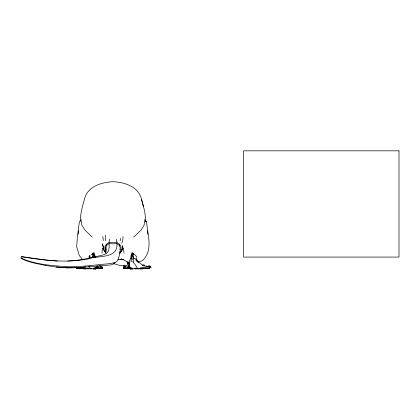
<?xml version="1.0" encoding="UTF-8"?>
<svg xmlns="http://www.w3.org/2000/svg" width="420" height="420" viewBox="0 0 420 420"><rect width="100%" height="100%" fill="white"/><g stroke="black" fill="none" stroke-linecap="round" stroke-linejoin="round"><path stroke-width="0.63" d="M147.761 234.36L147.168 230.696M131.355 259.571L131.334 256.358L132.29 254.121L133.208 253.843L134.741 254.672L135.975 256.037M106.05 252.452L105.147 250.031L104.953 246.309L106.255 244.351L109.148 242.219L112.98 242.666L116.812 242.219L119.711 244.351L121.007 246.309L120.818 250.031L119.689 253.055L121.795 250.588L121.811 249.38M133.76 262.017L133.25 256.589M95.067 257.476L95.099 256.163L94.054 252.651M145.299 221.309C145.934 214.011 143.546 206.918 141.703 199.962L141.593 199.621C138.884 186.627 124.677 182.228 112.98 181.713C101.288 182.228 87.077 186.627 84.367 199.621L84.263 199.962C82.42 206.918 80.031 214.011 80.666 221.309M136.826 256.1L136.421 261.34L135.55 258.657L133.591 258.337L132.993 255.654L132.185 254.567L132.736 252.504M96.458 266.978L97.377 267.298L97.377 266.317M82.73 268.233L82.709 268.663L83.837 268.832L87.329 268.191M140.532 268.233L145.703 268.616L145.724 268.212M119.921 250.031L120.094 246.839L119.238 245.411L116.897 243.474L112.98 243.899L109.064 243.474L106.722 245.432L105.871 246.86L106.04 250.031M105.404 235.09L105.21 238.345L105.871 240.77M128.63 267.062L127.885 266.768L123.989 267.682L124.052 266.658L125.732 266.317M116.897 243.474C118.419 259.25 97.325 255.229 87.927 259.019C65.909 263.156 43.449 260.374 21.583 256.673L21.074 257.271L21.021 258.185C28.387 262.595 37.285 263.566 45.528 265.508M132.463 259.718L132.017 258.846L132.206 256.016L132.673 254.184L133.208 253.843M109.148 242.219L109.363 239.216M119.91 251.139L119.689 254.184L118.886 257.056M128.882 265.319C128.735 262.652 129.37 259.928 131.355 257.995M123.07 236.471L122.729 240.644L121.732 243.39M132.993 269.152L130.483 269.173L130.567 268.149L128.053 268.685L126.882 268.149M101.976 253.271L102.443 247.926L105.892 253.312M124.178 268.107L123.307 268.532L123.37 267.939L123.989 267.682M92.967 269.152L95.482 269.173L95.781 268.254M89.764 257.665L89.99 256.037M92.531 257.712L92.715 256.589M123.307 268.49L123.496 267.577M131.224 267.64L131.119 268.254L132.374 268.212M125.244 265.235L125.055 266.128L119.453 265.34L113.568 263.597M132.993 255.654L133.544 253.139M92.495 257.801L92.967 255.654L93.781 254.567L93.224 252.504M121.795 250.588L122.903 245.606L121.999 248.246M130.93 258.783L130.867 256.163L131.906 252.651M78.797 230.696L78.199 234.36M100.228 266.317L101.913 266.658L102.659 267.682L102.659 268.532L101.845 267.766M118.834 257.145L118.12 259.975L116.245 262.059C110.014 264.359 103.126 263.875 96.621 264.957C87.161 265.96 77.684 266.847 68.156 266.747C52.279 265.792 35.8 264.5 21.021 258.185M129.586 267.556L128.714 265.96C127.192 267.451 129.528 267.13 131.119 268.254L130.609 267.466M139.976 268.532L149.536 268.343L150.344 266.936L150.875 267.766L149.278 267.257L150.512 267.278L150.833 267.787M97.377 267.236L97.718 266.065M120.094 240.77L120.75 238.345M128.609 265.786L128.693 265.167L129.203 265.041M150.875 267.766L150.407 266.364L149.132 266.831L143.341 265.808L137.571 261.209L136.952 259.55M128.452 261.901L126.882 265.766L125.055 266.128L123.522 265.193M97.377 267.298C97.97 266.154 98.012 267.257 97.251 265.96L96.374 267.556L94.841 268.254L93.587 268.212M119.238 245.411L119.711 244.351M87.691 268.511L87.496 268.873L89.628 268.769M96.485 267.404L96.611 266.065M89.754 266.532L88.583 268.574L76.939 268.406L76.43 268.343L76.109 267.661M150.045 267.278L149.536 268.343C147.021 268.522 144.58 268.291 142.107 268.322L145.703 268.616M97.057 267.041L96.799 267.619L96.374 267.556M129.927 262.4L129.286 263.424L129.481 267.404M120.073 253.312L123.522 247.926L123.989 253.271M143.661 268.086L143.257 268.663L142.128 268.832L137.377 268.574C136.269 265.786 134.426 263.671 132.694 261.403M88.347 268.448L87.496 268.873M90.925 255.055L93.014 253.822L93.671 254.121L94.631 256.358M95.356 267.466L94.841 268.254L94.736 267.64M90.778 268.023L90.373 268.49L89.36 268.427M123.496 268.574L124.115 267.766M114.996 262.626L113.936 263.828L110.917 264.915L78.409 267.703L67.578 267.829L56.091 266.999L45.129 265.382M81.37 219.56L79.406 221.76L77.406 236.387L76.681 246.734L79.343 255.633L82.808 259.76M128.672 267.341L129.139 266.915M123.412 268.574L123.837 268.128L124.903 268.107M90.29 269.068L91.009 268.385M133.655 237.132L140.999 230.171L144.107 225.188L144.532 220.694L146.554 221.76C147.578 234.691 153.547 250.488 142.38 260.678L138.296 262.054M134.951 268.385L135.676 269.068L136.763 268.469M150.833 266.831L150.176 266.107L148.512 266.065L148.108 266.385L146.171 266.086M95.97 267.298L95.503 267.488M123.858 266.999L124.604 266.469M143.85 268.553L144.406 268.17M148.643 266.406L149.111 266.086L149.662 266.553M102.485 268.49L102.401 267.724L98.081 266.768L97.335 267.062M99.078 268.149L97.907 268.685L95.398 268.149L95.482 269.173M87.134 268.406L85.559 269.047L82.709 268.663L82.304 268.086M100.06 268.254L99.572 268.448L96.101 267.577L98.374 267.85M131.334 256.358L132.206 256.016M91.775 268.427L90.373 268.49L93.734 268.427L96.673 267.682M80.236 268.212L80.262 268.616L85.433 268.233M149.856 267.661L140.553 267.488M130.457 267.488L129.99 267.298M127.586 267.85L129.397 267.404M101.677 268.128L100.721 268.49L96.736 267.619M80.262 268.616L83.858 268.322C81.386 268.291 78.939 268.522 76.43 268.343L76.256 267.85M131.439 254.714L132.185 254.567M95.12 268.212L97.482 268.49M123.359 259.308L120.792 259.786L117.537 259.466M92.757 253.843L93.671 254.121M150.176 266.107L148.512 266.065M122.939 259.234L120.005 259.591L123.26 259.298M82.667 268.233L83.433 268.149M130.184 268.254L130.483 269.173M85.58 266.921L83.113 267.146M88.694 266.611L89.938 266.485M22.145 258.484L21.299 258.484M80.677 267.346L73.81 267.74M67.856 261.041L76.808 260.337L84.556 259.019L102.05 255.271L105.273 254.121L107.436 252.63L108.707 250.268L109.189 247.286L109.064 243.474M129.224 267.619L125.244 268.49L124.289 268.128M82.493 267.361L78.981 267.582M136.6 268.427L132.227 268.427L129.286 267.682L129.649 267.661M129.864 267.577L126.394 268.448L125.906 268.254M130.84 261.361L131.801 261.314L130.778 260.08M90.52 268.254L90.988 268.233M57.446 261.062L47.245 260.143L21.583 256.673M72.513 267.755L66.654 267.829L56.196 266.999M142.306 265.099L144.128 265.083M101.057 268.107L102.464 268.574M99.162 268.17L100.763 268.17M125.202 268.17L126.798 268.17M86.667 268.28L87.092 268.28M138.868 268.28L139.293 268.28M142.49 265.146L144.916 265.214M131.313 258.825L132.017 258.846M136.358 268.81L138.464 268.873L138.275 268.511M150.003 267.257L150.512 267.278M134.972 268.233L135.44 268.254M149.856 266.107L150.707 266.7M142.532 268.149L143.299 268.233M132.29 254.121L132.673 254.184M130.84 268.212L128.478 268.49L127.307 268.17M99.078 265.766L100.91 266.128M93.781 254.567L94.521 254.714M138.464 268.873L137.613 268.448M128.588 265.745L128.011 265.682L128.588 267.236M138.637 268.191L139.808 268.595M134.185 268.427L135.592 268.49L135.188 268.023M98.653 268.17L99.614 268.532M129.019 264.054L127.864 263.592L127.034 261.833M138.826 268.406L140.401 269.047L143.257 268.663L143.236 268.233M125.48 268.149L126.352 268.532M121.301 258.757L128.116 262.19M149.452 266.448L150.77 267.703M81.559 268.17L82.11 268.553M89.203 268.469L89.607 268.81M137.109 260.815L138.763 262.211M92.311 237.132L84.966 230.171L81.858 225.188L81.433 220.694M105.656 252.058L104.165 250.588L102.317 243.731L103.945 248.215M102.123 268.128L102.548 268.574M144.59 219.56L146.554 221.76M22.533 256.673L22.759 256.951M102.102 266.999L102.611 268.448M137.261 261.361L137.823 262.253M106.255 244.351L106.722 245.432M102.228 267.598L102.569 268.469M150.491 266.679L150.811 267.682M141.593 199.621L143.488 206.451M97.183 266.936L97.293 267.341M93.287 254.184L93.833 257.15M92.416 253.139L92.967 255.654M89.544 255.166L89.88 257.292M102.889 236.471L103.231 240.644M116.603 239.216L116.812 242.219M105.871 246.86L106.139 251.743M89.14 256.1L89.245 258.762M124.052 266.658L123.307 267.682L123.307 268.532M399 150.827L243.632 150.827L243.632 257.077L399 257.077L399 150.827"/></g></svg>
